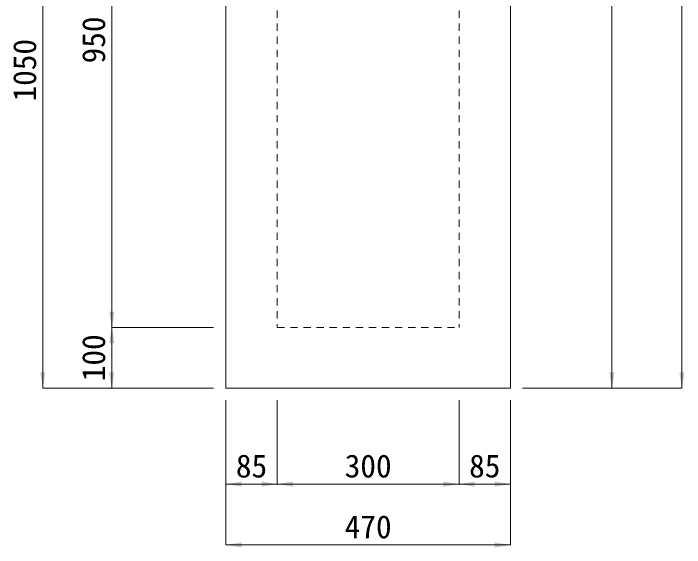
# Model space of a CAD drawing. Units: millimetres at full size, sheet at 1:40. Extents: x 69750 to 116230, y -28801 to 513.
# Drawn here: x 94497 to 95605, y -19349 to -18466 of the extents above; entities that cross this region are included whole.
import ezdxf
from ezdxf.enums import TextEntityAlignment as Align

# ---------------------------------------------------------------- set-up
doc = ezdxf.new("R2010")
doc.units = ezdxf.units.MM
doc.header["$LTSCALE"] = 40
doc.linetypes.add('USER1', pattern=[0.54, 0.3, -0.24])
doc.layers.add('寸法線', color=7, linetype='Continuous', lineweight=9)
doc.layers.add('本体', color=7, linetype='Continuous', lineweight=20)
doc.styles.add('ＭＳ ゴシック', font='')
doc.styles.get('ＭＳ ゴシック').set_extended_font_data('MS Gothic')

# ---------------------------------------------------------------- blocks, each defined once
blk = doc.blocks.new('filled_arrow')
at = {"color": 0, "linetype": 'Continuous', "lineweight": -2}
blk.add_solid([(7.5, 1.25), (0, 0), (7.5, -1.25)], dxfattribs=at)

msp = doc.modelspace()

# ---------------------------------------------------------------- linework, layer by layer
at = {"layer": '寸法線'}
for p, q in [((95600.28, -17635.88), (95600.28, -19085.18)), ((95484.69, -17735.18), (95484.69, -19085.18)), ((94545.35, -18035.18), (94545.35, -19085.18)), ((94659.2, -18985.18), (94659.2, -18035.18)), ((94827.33, -18985.18), (94659.2, -18985.18)), ((94659.2, -19085.18), (94659.2, -18985.18)), ((94827.33, -18985.18), (94659.2, -18985.18)), ((94827.33, -19085.18), (94545.35, -19085.18)), ((94827.33, -19085.18), (94659.2, -19085.18)), ((95337.32, -19085.18), (95600.28, -19085.18)), ((95407.15, -19085.18), (95484.69, -19085.18)), ((94847.33, -19105.18), (94847.33, -19243.98)), ((94847.33, -19105.18), (94847.33, -19344.45)), ((94932.33, -19105.18), (94932.33, -19243.98)), ((94932.33, -19105.18), (94932.33, -19243.98)), ((95232.33, -19105.18), (95232.33, -19243.98)), ((95232.33, -19105.18), (95232.33, -19243.98)), ((95317.32, -19105.18), (95317.32, -19243.98)), ((95317.32, -19105.18), (95317.32, -19344.45)), ((94847.33, -19243.98), (94932.33, -19243.98)), ((94932.33, -19243.98), (95232.33, -19243.98)), ((95232.33, -19243.98), (95317.32, -19243.98)), ((94847.33, -19344.45), (95317.32, -19344.45))]:
    msp.add_line(p, q, dxfattribs=at)
at = {"layer": '本体'}
for p, q in [((94847.32, -17735.18), (94847.33, -19085.18)), ((95317.32, -19085.18), (95317.32, -17735.18)), ((94847.33, -19085.18), (95317.32, -19085.18))]:
    msp.add_line(p, q, dxfattribs=at)
at = {"layer": '本体', "linetype": 'USER1', "lineweight": 9}
for p, q in [((94932.33, -17964.65), (94932.33, -18985.18)), ((95232.32, -17964.65), (95232.33, -18985.18)), ((94932.33, -18985.18), (95232.33, -18985.18))]:
    msp.add_line(p, q, dxfattribs=at)

# ---------------------------------------------------------------- block references
at = {"layer": '寸法線', "xscale": 3.47, "yscale": 3.47}
for p, rotation in [((94659.2, -18985.18), 90), ((94659.2, -18985.18), 270), ((94545.35, -19085.18), 90), ((94659.2, -19085.18), 90), ((95484.69, -19085.18), 90), ((95600.28, -19085.18), 90), ((94932.33, -19243.98), 180), ((95232.33, -19243.98), 180), ((95317.32, -19243.98), 180), ((95317.32, -19344.45), 180)]:
    msp.add_blockref('filled_arrow', p, dxfattribs=dict(at, rotation=rotation))
for p in [(94847.33, -19243.98), (94932.33, -19243.98), (95232.33, -19243.98), (94847.33, -19344.45)]:
    msp.add_blockref('filled_arrow', p, dxfattribs=at)

# ---------------------------------------------------------------- texts
at = {"layer": '寸法線', "style": 'ＭＳ ゴシック'}
for s, p in [('950', (94629.2, -18510.18)), ('1050', (94515.35, -18560.18)), ('100', (94629.2, -19035.18))]:
    msp.add_text(s, height=37.98, rotation=90, dxfattribs=at).set_placement(p, align=Align.MIDDLE_CENTER)
for s, p in [('85', (94889.83, -19213.98)), ('300', (95082.33, -19213.98)), ('85', (95274.83, -19213.98)), ('470', (95082.33, -19314.45))]:
    msp.add_text(s, height=37.98, dxfattribs=at).set_placement(p, align=Align.MIDDLE_CENTER)

doc.saveas('drawing.dxf')
